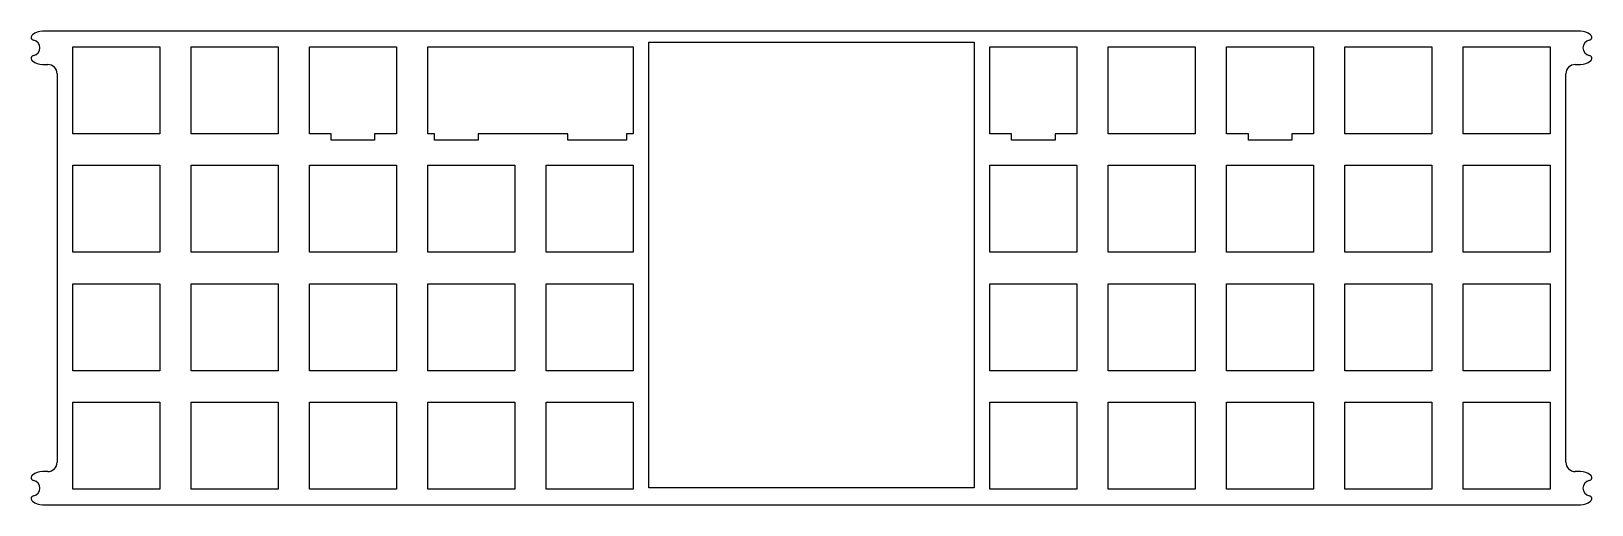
# Model space of a CAD drawing. Header units: millimetres. Extents: x -238 to 14, y -10 to 67.
import ezdxf

# ---------------------------------------------------------------- set-up
doc = ezdxf.new("R2010")
doc.units = ezdxf.units.MM
doc.layers.get('0').update_dxf_attribs({"linetype": 'CONTINUOUS'})

msp = doc.modelspace()

# ---------------------------------------------------------------- linework, layer by layer
for p, q in [((11.85, 66.67), (-235.69, 66.67)), ((-235.69, 61.32), (-234.86, 61.32)), ((11.02, 61.32), (11.85, 61.32)), ((-233.36, 59.82), (-233.36, -2.68)), ((9.53, -2.68), (9.53, 59.82)), ((-234.86, -4.18), (-235.69, -4.18)), ((11.85, -4.18), (11.02, -4.18)), ((-235.69, -9.53), (11.85, -9.53))]:
    msp.add_line(p, q)
for points in [[(-216.84, 50.15), (-230.84, 50.15), (-230.84, 64.15), (-216.84, 64.15)], [(-197.79, 64.15), (-197.79, 50.15), (-211.79, 50.15), (-211.79, 64.15)], [(-178.74, 64.15), (-178.74, 50.15), (-182.24, 50.15), (-182.24, 49.15), (-189.24, 49.15), (-189.24, 50.15), (-192.74, 50.15), (-192.74, 64.15)], [(-140.64, 50.15), (-141.72, 50.15), (-141.72, 49.15), (-151.14, 49.15), (-151.14, 50.15), (-165.6, 50.15), (-165.6, 49.15), (-172.6, 49.15), (-172.6, 50.15), (-173.69, 50.15), (-173.69, 64.15), (-140.64, 64.15)], [(-138.11, -6.78), (-138.11, 64.92), (-85.73, 64.92), (-85.73, -6.78)], [(-83.2, 50.15), (-83.2, 64.15), (-69.2, 64.15), (-69.2, 50.15), (-72.7, 50.15), (-72.7, 49.15), (-79.7, 49.15), (-79.7, 50.15)], [(-50.15, 50.15), (-64.15, 50.15), (-64.15, 64.15), (-50.15, 64.15)], [(-45.1, 64.15), (-31.1, 64.15), (-31.1, 50.15), (-34.6, 50.15), (-34.6, 49.15), (-41.6, 49.15), (-41.6, 50.15), (-45.1, 50.15)], [(-12.05, 64.15), (-12.05, 50.15), (-26.05, 50.15), (-26.05, 64.15)], [(-7, 64.15), (7, 64.15), (7, 50.15), (-7, 50.15)], [(-230.84, 45.1), (-216.84, 45.1), (-216.84, 31.1), (-230.84, 31.1)], [(-211.79, 31.1), (-211.79, 45.1), (-197.79, 45.1), (-197.79, 31.1)], [(-192.74, 31.1), (-192.74, 45.1), (-178.74, 45.1), (-178.74, 31.1)], [(-173.69, 31.1), (-173.69, 45.1), (-159.69, 45.1), (-159.69, 31.1)], [(-154.64, 31.1), (-154.64, 45.1), (-140.64, 45.1), (-140.64, 31.1)], [(-69.2, 45.1), (-69.2, 31.1), (-83.2, 31.1), (-83.2, 45.1)], [(-50.15, 31.1), (-64.15, 31.1), (-64.15, 45.1), (-50.15, 45.1)], [(-45.1, 31.1), (-45.1, 45.1), (-31.1, 45.1), (-31.1, 31.1)], [(-12.05, 31.1), (-26.05, 31.1), (-26.05, 45.1), (-12.05, 45.1)], [(7, 31.1), (-7, 31.1), (-7, 45.1), (7, 45.1)], [(-230.84, 26.05), (-216.84, 26.05), (-216.84, 12.05), (-230.84, 12.05)], [(-197.79, 26.05), (-197.79, 12.05), (-211.79, 12.05), (-211.79, 26.05)], [(-178.74, 26.05), (-178.74, 12.05), (-192.74, 12.05), (-192.74, 26.05)], [(-173.69, 12.05), (-173.69, 26.05), (-159.69, 26.05), (-159.69, 12.05)], [(-140.64, 26.05), (-140.64, 12.05), (-154.64, 12.05), (-154.64, 26.05)], [(-83.2, 26.05), (-69.2, 26.05), (-69.2, 12.05), (-83.2, 12.05)], [(-50.15, 12.05), (-64.15, 12.05), (-64.15, 26.05), (-50.15, 26.05)], [(-45.1, 26.05), (-31.1, 26.05), (-31.1, 12.05), (-45.1, 12.05)], [(-26.05, 12.05), (-26.05, 26.05), (-12.05, 26.05), (-12.05, 12.05)], [(7, 26.05), (7, 12.05), (-7, 12.05), (-7, 26.05)], [(-230.84, -7), (-230.84, 7), (-216.84, 7), (-216.84, -7)], [(-211.79, -7), (-211.79, 7), (-197.79, 7), (-197.79, -7)], [(-178.74, -7), (-192.74, -7), (-192.74, 7), (-178.74, 7)], [(-173.69, 7), (-159.69, 7), (-159.69, -7), (-173.69, -7)], [(-154.64, -7), (-154.64, 7), (-140.64, 7), (-140.64, -7)], [(-69.2, -7), (-83.2, -7), (-83.2, 7), (-69.2, 7)], [(-64.15, 7), (-50.15, 7), (-50.15, -7), (-64.15, -7)], [(-31.1, 7), (-31.1, -7), (-45.1, -7), (-45.1, 7)], [(-26.05, -7), (-26.05, 7), (-12.05, 7), (-12.05, -7)], [(7, 7), (7, -7), (-7, -7), (-7, 7)]]:
    msp.add_lwpolyline(points, close=True)
for centre, radius, start, end in [((-237.02, 65.72), 0.5, 127.8792, 258.8119), ((-235.69, 64), 2.68, 90, 127.8792), ((11.85, 64), 2.67, 52.1208, 90), ((13.19, 65.72), 0.5, -78.8119, 52.1208), ((-237.36, 64), 1.25, -78.8119, 78.8119), ((13.52, 64), 1.25, 101.1881, 258.8119), ((-237.02, 62.28), 0.5, 101.1881, 232.1208), ((-235.69, 64), 2.67, 232.1208, 270), ((-234.86, 59.82), 1.5, 0, 90), ((11.02, 59.82), 1.5, 90, 180), ((11.85, 64), 2.67, 270, 307.8792), ((13.19, 62.28), 0.5, -52.1208, 78.8119), ((-237.02, -5.13), 0.5, 127.8792, 258.8119), ((-235.69, -6.85), 2.68, 90, 127.8792), ((-234.86, -2.68), 1.5, -90, 0), ((11.02, -2.68), 1.5, 180, 270), ((11.85, -6.85), 2.68, 52.1208, 90), ((13.19, -5.13), 0.5, -78.8119, 52.1208), ((-237.36, -6.85), 1.25, -78.8119, 78.8119), ((13.52, -6.85), 1.25, 101.1881, 258.8119), ((-237.02, -8.57), 0.5, 101.1881, 232.1208), ((-235.69, -6.85), 2.67, 232.1208, 270), ((11.85, -6.85), 2.67, 270, 307.8792), ((13.19, -8.57), 0.5, -52.1208, 78.8119)]:
    msp.add_arc(centre, radius, start, end)

doc.saveas('drawing.dxf')
